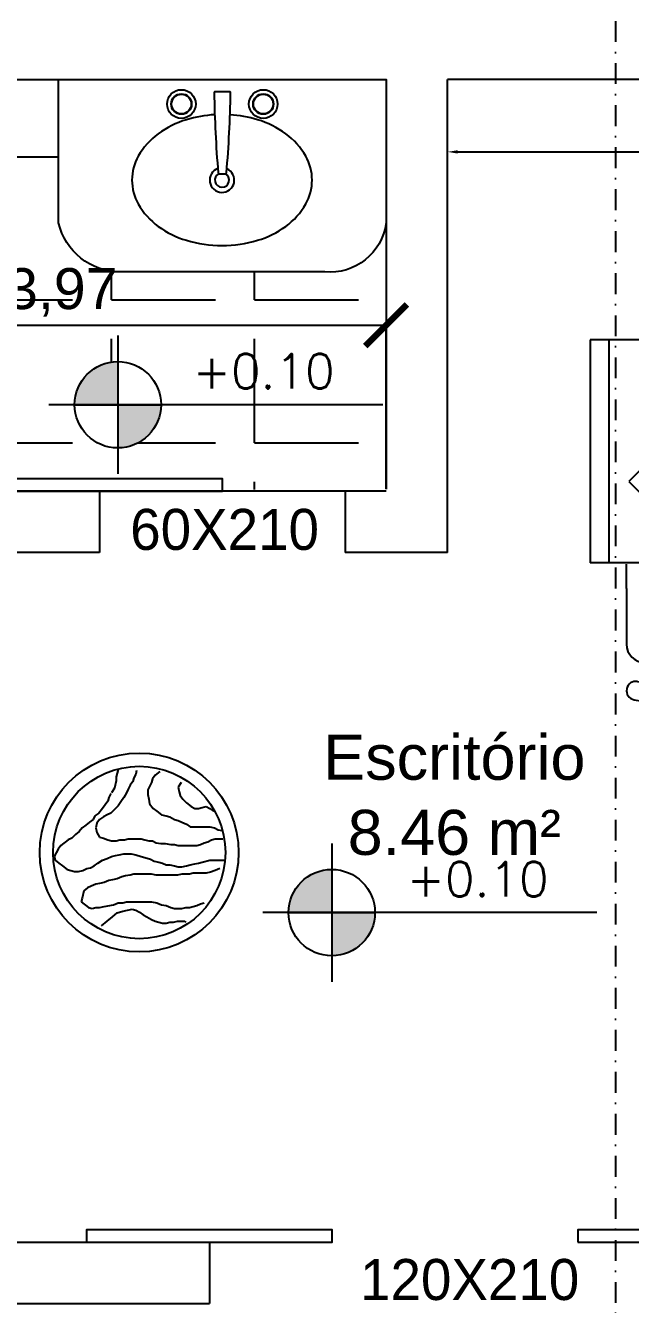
# Model space of a CAD drawing. Header units: metres. Extents: x 13415 to 21618, y 7657 to 10396.
# Drawn here: x 15695.3 to 15843, y 8276.5 to 8588.7 of the extents above; entities that cross this region are included whole.
import ezdxf
from ezdxf.enums import TextEntityAlignment as Align

# ---------------------------------------------------------------- set-up
doc = ezdxf.new("R2010")
doc.units = ezdxf.units.M
doc.header["$LTSCALE"] = 0.2
doc.linetypes.add('DASHDOTX2', pattern=[50.8, 25.4, -12.7, 0, -12.7])
for name, color, linetype in [('01', 1, 'Continuous'), ('02', 2, 'Continuous'), ('04', 4, 'Continuous'), ('05', 5, 'Continuous'), ('06', 6, 'Continuous'), ('ARQ-SÍMBOLOS', 2, 'Continuous'), ('ARQ-TEXTO2', 2, 'Continuous'), ('Block1', 1, 'Continuous'), ('Block2', 2, 'Continuous')]:
    doc.layers.add(name, color=color, linetype=linetype)
doc.styles.add('ROMANS', font='romans.shx')
doc.styles.get("Standard").update_dxf_attribs({"font": 'arial.ttf'})
doc.dimstyles.new('Cotas Externas', dxfattribs={"dimtxt": 10, "dimasz": 10.2, "dimexe": 0.125, "dimexo": 0.0625, "dimgap": 2, "dimtad": 1, "dimzin": 1, "dimtxsty": 'Standard', "dimblk": 'ARCHTICK', "dimcen": 0.2, "dimclrd": 2, "dimclre": 2, "dimadec": 0, "dimazin": 0, "dimtfac": 1, "dimtmove": 0, "dimatfit": 3, "dimfxl": 1, "dimarcsym": 0})
doc.dimstyles.new('Cotas Internas', dxfattribs={"dimtxt": 10, "dimasz": 2.5, "dimexe": 1.25, "dimexo": 0.625, "dimgap": 2, "dimtad": 1, "dimzin": 1, "dimtxsty": 'Standard', "dimcen": 2.5, "dimse1": 1, "dimse2": 1, "dimclrd": 2, "dimclrt": 256, "dimadec": 0, "dimazin": 0, "dimtfac": 1, "dimtmove": 0, "dimatfit": 3, "dimfxl": 1, "dimarcsym": 0})

# ---------------------------------------------------------------- blocks, each defined once
blk = doc.blocks.new('Lavatorio008')
at = {"layer": 'Block1'}
for centre, radius in [((-10, -6), 2.5), ((-10, -6), 2.4), ((10, -6), 2.5), ((10, -6), 2.4)]:
    blk.add_circle(centre, radius, dxfattribs=at)
for radius, start, end in [(3, 109.9848, 66.8451), (1.75, 116.7599, 62.2389)]:
    blk.add_arc((-0.08, -24.56), radius, start, end, dxfattribs=at)
at = {"layer": 'Block2'}
blk.add_lwpolyline([(-1.02, -22.82, 0.389688), (-0.82, -23), (0, -23), (0.82, -23, 0.389688), (1.02, -22.82, 0.017234), (2, -3.2, 0.418769), (1.8, -3), (0, -3), (-1.8, -3, 0.418769), (-2, -3.2, 0.017234)], format="xyb", close=True, dxfattribs=at)
blk.add_lwpolyline([(-1.86, -8.61, 0.05843), (-8.78, -9.84, 0.084248), (-15.64, -13.24, 0.106469), (-20.53, -18.72, 0.130159), (-22.08, -24.56, 0.130159), (-20.53, -30.4, 0.106469), (-15.64, -35.87, 0.084248), (-8.78, -39.27, 0.073281), (-0.08, -40.56, 0.073281), (8.62, -39.27, 0.084248), (15.48, -35.87, 0.106469), (20.37, -30.4, 0.130159), (21.92, -24.56, 0.130159), (20.37, -18.72, 0.106469), (15.48, -13.24, 0.084248), (8.62, -9.84, 0.057106), (1.86, -8.62)], format="xyb", dxfattribs=at)
for centre in [(-10, -6), (10, -6)]:
    blk.add_circle(centre, 3.5, dxfattribs=at)
blk = doc.blocks.new('A$C280F56C6')
at = {"layer": 'Block1'}
for p, q in [((68.53, 109.39), (59.34, 100.19)), ((75.6, 102.32), (68.53, 109.39)), ((68.53, 106.56), (62.16, 100.19)), ((63.37, 104.22), (64.78, 102.81)), ((64.5, 105.36), (65.91, 103.94)), ((72.77, 102.32), (68.53, 106.56)), ((70.08, 105), (71.5, 106.42)), ((71.22, 103.87), (72.63, 105.29)), ((66.41, 93.12), (59.34, 100.19)), ((66.41, 95.95), (62.16, 100.19)), ((75.6, 102.32), (66.41, 93.12)), ((72.77, 102.32), (66.41, 95.95)), ((63.72, 98.64), (62.31, 97.22)), ((64.85, 97.51), (63.44, 96.09)), ((69.02, 98.57), (70.44, 97.15)), ((70.15, 99.7), (71.57, 98.28)), ((19.73, 91.53), (13.15, 91.53)), ((19.73, 88.53), (13.15, 88.53)), ((117.54, 84.64), (117.54, 87.14)), ((119.54, 84.64), (119.54, 87.14)), ((99.16, 74.3), (70.16, 74.3)), ((70.16, 74.3), (70.16, 53.3)), ((99.16, 74.3), (99.16, 53.3)), ((74.13, 71.31), (74.13, 63.05)), ((75.17, 71.31), (75.17, 63.05)), ((76.34, 71.31), (76.34, 63.05)), ((80.06, 71.54), (80.06, 55.84)), ((83.9, 71.54), (83.9, 55.84)), ((86.81, 71.54), (86.81, 55.84)), ((89.72, 71.54), (89.72, 55.84)), ((92.98, 71.54), (92.98, 55.84)), ((95.66, 71.54), (95.66, 55.84)), ((138.54, 66.14), (145.11, 66.14)), ((138.54, 63.14), (145.11, 63.14)), ((99.16, 53.3), (70.16, 53.3)), ((82.79, 43.94), (82.79, 18.94)), ((83.85, 43.94), (82.79, 43.94)), ((83.47, 43.94), (83.47, 36.9)), ((100.36, 43.94), (88.88, 43.94)), ((89.25, 43.94), (89.25, 36.9)), ((89.44, 43.94), (89.44, 18.94)), ((99.05, 43.07), (91.18, 43.07)), ((91.18, 43.07), (91.18, 34.07)), ((98.55, 42.57), (91.68, 42.57)), ((91.68, 42.57), (91.68, 34.57)), ((93.89, 42.57), (93.89, 34.57)), ((96.43, 42.57), (96.43, 34.57)), ((98.55, 34.57), (98.55, 42.57)), ((99.05, 34.07), (99.05, 43.07)), ((100.36, 43.94), (100.36, 18.94)), ((117.54, 44.64), (117.54, 42.14)), ((119.54, 44.64), (119.54, 42.14)), ((98.55, 40.57), (91.68, 40.57)), ((98.55, 38.57), (91.68, 38.57)), ((82.79, 36.44), (84.13, 36.08)), ((83.47, 36.9), (84.13, 36.72)), ((89.25, 36.9), (88.59, 36.72)), ((98.55, 36.57), (91.68, 36.57)), ((98.55, 34.57), (91.68, 34.57)), ((99.05, 34.07), (91.18, 34.07)), ((82.79, 26.44), (84.13, 26.8)), ((83.47, 25.87), (84.13, 26.05)), ((83.47, 25.87), (83.47, 19.01)), ((89.25, 25.87), (88.59, 26.05)), ((89.25, 25.87), (89.25, 19.01)), ((18.07, 22.18), (12.82, 18.24)), ((98.55, 20.4), (98.55, 23.24)), ((98.55, 23.24), (99.25, 23.24)), ((99.25, 23.24), (99.25, 20.4)), ((19.87, 19.78), (14.62, 15.84)), ((83.85, 18.94), (82.79, 18.94)), ((100.36, 18.94), (88.88, 18.94)), ((99.25, 20.4), (98.55, 20.4))]:
    blk.add_line(p, q, dxfattribs=at)
for radius in [4.14, 3.42]:
    blk.add_circle((68.64, 42.66), radius, dxfattribs=at)
for centre, radius, start, end in [((86.36, 34.51), 9.76, 75.0478, 104.9522), ((-149.38, 31.44), 233.56, 356.9321, 3.0679), ((86.36, 33.23), 9.76, 80.158, 99.842), ((-148.58, 31.33), 233.56, 357.1743, 2.8257), ((321.31, 31.33), 233.56, 177.1743, 182.8257), ((322.11, 31.44), 233.56, 176.9321, 183.0679), ((86.36, 28.37), 9.76, 255.0478, 284.9522), ((86.36, 29.44), 9.76, 260.158, 279.842)]:
    blk.add_arc(centre, radius, start, end, dxfattribs=at)
at = {"layer": 'Block2'}
for p, q in [((106.62, 119.81), (46.62, 119.81)), ((46.62, 9.81), (46.62, 119.81)), ((106.62, 9.81), (106.62, 119.81)), ((106.62, 114.81), (46.62, 114.81)), ((39.73, 110.03), (24.73, 110.03)), ((19.73, 75.03), (19.73, 105.03)), ((118.54, 90.14), (106.62, 90.14)), ((118.54, 90.14), (133.54, 90.14)), ((133.54, 90.14), (133.54, 87.14)), ((118.54, 87.14), (106.62, 87.14)), ((118.54, 87.14), (133.54, 87.14)), ((118.54, 84.64), (106.62, 84.64)), ((118.54, 84.64), (133.54, 84.64)), ((138.54, 79.64), (138.54, 49.64)), ((39.73, 70.03), (24.73, 70.03)), ((46.28, 51.24), (41.97, 56.98)), ((22.97, 48.98), (10.97, 39.98)), ((118.54, 44.64), (106.62, 44.64)), ((118.54, 42.14), (106.62, 42.14)), ((118.54, 44.64), (133.54, 44.64)), ((118.54, 42.14), (133.54, 42.14)), ((133.54, 42.14), (133.54, 39.14)), ((118.54, 39.14), (106.62, 39.14)), ((118.54, 39.14), (133.54, 39.14)), ((27.97, 8.98), (9.97, 32.98)), ((46.28, 16.46), (34.97, 7.98)), ((106.62, 14.81), (46.62, 14.81)), ((106.62, 9.81), (46.62, 9.81))]:
    blk.add_line(p, q, dxfattribs=at)
for points in [[(39.73, 110.03), (46.28, 110.03)], [(39.73, 70.03), (46.28, 70.03)], [(22.97, 48.98), (34.97, 57.98)]]:
    blk.add_lwpolyline(points, dxfattribs=at)
for centre, radius, start, end in [((108.14, 90.03), 100, 169.6601, 190.3399), ((12.23, 107.53), 2.5, 349.6601, 169.6601), ((108.14, 90.03), 95, 169.6601, 190.3399), ((24.73, 105.03), 5, 90, 180), ((133.54, 79.64), 5, 0, 90), ((146.04, 82.14), 2.5, 10.3399, 190.3399), ((50.12, 64.64), 95, 349.6601, 10.3399), ((50.12, 64.64), 100, 349.6601, 10.3399), ((12.23, 72.53), 2.5, 190.3399, 10.3399), ((24.73, 75.03), 5, 180, 270), ((37.97, 53.98), 5, 36.8699, 126.8699), ((133.54, 49.64), 5, 270, 0), ((146.04, 47.14), 2.5, 169.6601, 349.6601), ((13.97, 35.98), 5, 126.8699, 216.8699), ((2.47, 30.48), 2.5, 26.53, 206.53), ((89.71, 74.03), 95, 206.53, 227.2098), ((89.71, 74.03), 100, 206.53, 227.2098), ((31.97, 11.98), 5, 216.8699, 306.8699), ((23.47, 2.48), 2.5, 227.2098, 47.2098)]:
    blk.add_arc(centre, radius, start, end, dxfattribs=at)
blk = doc.blocks.new('MsEscrit002')
at = {"layer": 'Block2'}
blk.add_blockref('A$C280F56C6', (-150.12, -64.64), dxfattribs=at)
blk = doc.blocks.new('MsCentro01')
at = {"layer": 'Block1'}
for p, q in [((-6.36, 25.01), (-6.91, 22.78)), ((-1.05, 23.62), (-1.61, 22.5)), ((-0.77, 24.74), (-1.05, 23.62)), ((4.81, 23.34), (3.97, 22.22)), ((6.21, 24.46), (4.81, 23.34)), ((-7.47, 19.43), (-8.31, 18.04)), ((-6.91, 21.67), (-7.47, 19.43)), ((-6.91, 22.78), (-6.91, 21.67)), ((-2.73, 20.27), (-3.28, 19.15)), ((-1.89, 21.39), (-2.73, 20.27)), ((-1.61, 22.5), (-1.89, 21.39)), ((3.7, 21.11), (2.58, 18.88)), ((3.97, 22.22), (3.7, 21.11)), ((12.63, 21.11), (11.79, 19.71)), ((11.79, 19.71), (12.07, 18.32)), ((-9.43, 15.53), (-10.26, 14.41)), ((-9.15, 16.64), (-9.43, 15.53)), ((-8.59, 17.76), (-9.15, 16.64)), ((-4.68, 16.64), (-5.52, 15.25)), ((-3.84, 18.04), (-4.68, 16.64)), ((-3.28, 19.15), (-3.84, 18.04)), ((2.58, 18.88), (2.58, 17.48)), ((2.58, 17.48), (2.86, 16.09)), ((2.86, 16.09), (3.14, 14.69)), ((12.07, 18.32), (12.35, 17.2)), ((12.35, 17.2), (13.19, 16.09)), ((13.19, 16.09), (14.3, 14.97)), ((-12.22, 11.9), (-13.34, 11.06)), ((-11.1, 13.29), (-12.22, 11.9)), ((-10.26, 14.41), (-11.1, 13.29)), ((-8.59, 11.9), (-9.71, 11.34)), ((-7.47, 13.02), (-8.59, 11.9)), ((-6.36, 14.13), (-7.47, 13.02)), ((-5.52, 15.25), (-6.36, 14.13)), ((3.14, 14.69), (4.25, 13.29)), ((4.25, 13.29), (5.37, 12.46)), ((5.37, 12.46), (6.77, 11.34)), ((14.3, 14.97), (15.7, 13.85)), ((15.7, 13.85), (16.82, 13.29)), ((16.82, 13.29), (17.93, 13.29)), ((17.93, 13.29), (19.05, 13.57)), ((19.05, 13.57), (20.17, 13.85)), ((20.17, 13.85), (21.28, 13.29)), ((21.28, 13.29), (22.4, 12.46)), ((-16.13, 8.27), (-17.24, 7.43)), ((-15.01, 9.11), (-16.13, 8.27)), ((-13.89, 9.95), (-15.01, 9.11)), ((-13.34, 11.06), (-13.89, 9.95)), ((-12.78, 8.83), (-13.06, 7.43)), ((-11.94, 9.95), (-12.78, 8.83)), ((-10.82, 10.78), (-11.94, 9.95)), ((-9.71, 11.34), (-10.82, 10.78)), ((6.77, 11.34), (8.16, 11.06)), ((8.16, 11.06), (9.28, 10.78)), ((9.28, 10.78), (10.67, 9.95)), ((10.67, 9.95), (11.79, 9.67)), ((11.79, 9.67), (12.91, 9.11)), ((12.91, 9.11), (14.3, 8.55)), ((14.3, 8.55), (15.42, 7.71)), ((-20.32, 4.36), (-21.43, 3.81)), ((-19.2, 5.48), (-20.32, 4.36)), ((-18.08, 6.32), (-19.2, 5.48)), ((-17.24, 7.43), (-18.08, 6.32)), ((-13.06, 7.43), (-12.78, 6.04)), ((-12.78, 6.04), (-11.94, 4.64)), ((-11.94, 4.64), (-10.82, 4.36)), ((-10.82, 4.36), (-9.43, 3.81)), ((-4.4, 3.81), (-3.28, 4.09)), ((-3.28, 4.09), (0.62, 4.09)), ((0.62, 4.09), (1.74, 3.81)), ((15.42, 7.71), (21.28, 7.71)), ((21.28, 7.71), (22.68, 7.43)), ((21.84, 3.81), (22.96, 4.09)), ((22.68, 7.43), (23.8, 6.88)), ((22.96, 4.09), (25.19, 4.09)), ((23.8, 6.88), (24.91, 6.6)), ((-24.5, 1.02), (-25.06, -0.1)), ((-23.67, 2.13), (-24.5, 1.02)), ((-21.43, 3.81), (-23.67, 2.13)), ((-9.43, 3.81), (-8.31, 3.53)), ((-8.31, 3.53), (-6.91, 3.53)), ((-6.91, 3.53), (-5.8, 3.81)), ((-5.8, 3.81), (-4.4, 3.81)), ((1.74, 3.81), (2.86, 3.53)), ((2.86, 3.53), (3.97, 3.53)), ((3.97, 3.53), (5.09, 2.97)), ((5.09, 2.97), (6.49, 2.69)), ((6.49, 2.69), (7.88, 2.69)), ((7.88, 2.69), (9.56, 2.41)), ((9.56, 2.41), (10.67, 2.41)), ((10.67, 2.41), (11.79, 2.13)), ((11.79, 2.13), (17.38, 2.13)), ((17.38, 2.13), (18.49, 2.41)), ((18.49, 2.41), (19.61, 2.97)), ((19.61, 2.97), (20.73, 3.25)), ((20.73, 3.25), (21.84, 3.81)), ((-25.06, -0.1), (-25.62, -1.22)), ((-25.62, -1.22), (-25.34, -2.33)), ((-25.34, -2.33), (-24.22, -3.17)), ((-24.22, -3.17), (-23.11, -4.01)), ((-13.62, -4.01), (-12.5, -3.17)), ((-12.5, -3.17), (-11.1, -2.33)), ((-11.1, -2.33), (-9.71, -1.77)), ((-9.71, -1.77), (-8.31, -1.22)), ((-8.31, -1.22), (-7.19, -0.94)), ((-7.19, -0.94), (-6.08, -0.66)), ((-6.08, -0.66), (-4.68, -0.38)), ((-4.68, -0.38), (-2.45, -0.38)), ((-2.45, -0.38), (-1.05, -0.66)), ((-1.05, -0.66), (0.62, -1.22)), ((0.62, -1.22), (1.74, -1.5)), ((1.74, -1.5), (3.42, -2.05)), ((3.42, -2.05), (4.53, -2.61)), ((4.53, -2.61), (5.93, -2.89)), ((5.93, -2.89), (7.05, -3.17)), ((7.05, -3.17), (8.16, -3.73)), ((8.16, -3.73), (9.28, -3.73)), ((9.28, -3.73), (10.67, -4.01)), ((14.3, -4.01), (15.42, -3.73)), ((15.42, -3.73), (16.82, -3.45)), ((16.82, -3.45), (17.93, -3.17)), ((17.93, -3.17), (19.05, -2.89)), ((19.05, -2.89), (21.28, -2.33)), ((21.28, -2.33), (25.75, -2.33)), ((-23.11, -4.01), (-21.71, -5.12)), ((-21.71, -5.12), (-20.6, -5.4)), ((-20.6, -5.4), (-19.48, -5.68)), ((-19.48, -5.68), (-18.36, -5.68)), ((-18.36, -5.68), (-16.97, -5.4)), ((-16.97, -5.4), (-15.85, -4.84)), ((-15.85, -4.84), (-14.73, -4.57)), ((-14.73, -4.57), (-13.62, -4.01)), ((-5.24, -7.36), (-6.64, -7.91)), ((-4.12, -7.08), (-5.24, -7.36)), ((-2.73, -6.8), (-4.12, -7.08)), ((-1.61, -6.52), (-2.73, -6.8)), ((3.7, -6.52), (-1.61, -6.52)), ((5.09, -6.8), (3.7, -6.52)), ((11.51, -6.8), (5.09, -6.8)), ((10.67, -4.01), (11.79, -4.29)), ((12.91, -6.52), (11.51, -6.8)), ((11.79, -4.29), (12.91, -4.29)), ((12.91, -4.29), (14.3, -4.01)), ((15.14, -6.52), (12.91, -6.52)), ((16.26, -6.24), (15.14, -6.52)), ((20.17, -6.24), (16.26, -6.24)), ((21.56, -5.96), (20.17, -6.24)), ((22.96, -5.4), (21.56, -5.96)), ((24.36, -4.84), (22.96, -5.4)), ((-16.69, -11.54), (-17.24, -13.77)), ((-15.57, -10.7), (-16.69, -11.54)), ((-14.45, -10.15), (-15.57, -10.7)), ((-13.06, -9.59), (-14.45, -10.15)), ((-11.94, -9.31), (-13.06, -9.59)), ((-10.54, -9.03), (-11.94, -9.31)), ((-9.15, -8.47), (-10.54, -9.03)), ((-8.03, -8.19), (-9.15, -8.47)), ((-6.64, -7.91), (-8.03, -8.19)), ((-17.24, -13.77), (-17.52, -14.89)), ((-17.52, -14.89), (-15.29, -16.56)), ((-7.75, -15.73), (-6.36, -15.17)), ((-6.36, -15.17), (-4.96, -15.17)), ((-4.96, -15.17), (-3.84, -14.89)), ((-3.84, -14.89), (3.7, -14.89)), ((3.7, -14.89), (5.37, -15.17)), ((5.37, -15.17), (6.77, -15.73)), ((18.49, -15.45), (19.61, -15.17)), ((-15.29, -16.56), (-14.17, -16.84)), ((-14.17, -16.84), (-13.06, -16.56)), ((-13.06, -16.56), (-11.94, -16.56)), ((-11.94, -16.56), (-10.54, -16.29)), ((-10.54, -16.29), (-7.75, -15.73)), ((-8.03, -19.36), (-6.64, -18.24)), ((-6.64, -18.24), (-4.96, -17.68)), ((-4.96, -17.68), (-3.56, -17.4)), ((-3.56, -17.4), (-2.17, -17.12)), ((-2.17, -17.12), (-1.05, -17.4)), ((-1.05, -17.4), (0.07, -17.96)), ((0.07, -17.96), (1.18, -18.8)), ((1.18, -18.8), (2.3, -19.36)), ((6.77, -15.73), (8.16, -16.01)), ((8.16, -16.01), (9.56, -16.56)), ((9.56, -16.56), (10.67, -16.84)), ((10.67, -16.84), (12.91, -16.84)), ((12.91, -16.84), (14.03, -16.56)), ((14.03, -16.56), (15.14, -16.56)), ((15.14, -16.56), (16.26, -16.29)), ((16.26, -16.29), (17.38, -16.01)), ((17.38, -16.01), (18.49, -15.45)), ((-11.38, -22.15), (-9.71, -20.75)), ((-9.71, -20.75), (-8.03, -19.36)), ((2.3, -19.36), (3.7, -20.19)), ((3.7, -20.19), (4.81, -20.75)), ((4.81, -20.75), (5.93, -21.03)), ((5.93, -21.03), (7.05, -21.31)), ((7.05, -21.31), (8.16, -21.31)), ((8.16, -21.31), (9.28, -21.03)), ((9.28, -21.03), (10.4, -21.03)), ((10.4, -21.03), (11.51, -20.75)), ((11.51, -20.75), (13.75, -20.75)), ((13.75, -20.75), (14.03, -21.03))]:
    blk.add_line(p, q, dxfattribs=at)
at = {"layer": 'Block2'}
for radius in [30, 26]:
    blk.add_circle((0, 0), radius, dxfattribs=at)
blk = doc.blocks.new('_ArchTick')
at = {"color": 0, "linetype": 'ByBlock', "const_width": 0.15}
blk.add_lwpolyline([(-0.5, -0.5), (0.5, 0.5)], dxfattribs=at)
blk = doc.blocks.new('*D155')
at = {"layer": '04', "color": 2, "lineweight": -2, "transparency": 16777216}
for p, q in [((15609.34, 8276.65), (15609.34, 8231.59)), ((15984.34, 8276.65), (15984.34, 8231.59)), ((15609.34, 8231.71), (15984.34, 8231.71))]:
    blk.add_line(p, q, dxfattribs=at)
at = {"layer": 'Defpoints', "color": 0, "transparency": 16777216}
for p in [(15609.34, 8276.71), (15984.34, 8276.71), (15984.34, 8231.71)]:
    blk.add_point(p, dxfattribs=at)
at = {"layer": '04', "color": 2, "lineweight": -2, "transparency": 16777216, "xscale": 10.2, "yscale": 10.2, "zscale": 10.2, "rotation": 180}
blk.add_blockref('_ArchTick', (15609.34, 8231.71), dxfattribs=at)
at = {"layer": '04', "color": 2, "lineweight": -2, "transparency": 16777216, "xscale": 10.2, "yscale": 10.2, "zscale": 10.2}
blk.add_blockref('_ArchTick', (15984.34, 8231.71), dxfattribs=at)
at = {"layer": '04', "color": 0, "transparency": 16777216, "insert": (15796.84, 8239.72), "char_height": 10, "attachment_point": 5}
blk.add_mtext('375,00', dxfattribs=at)
blk = doc.blocks.new('*D169')
at = {"layer": '04', "color": 2, "lineweight": -2, "transparency": 16777216}
for p, q in [((15609.34, 8475.12), (15609.34, 8515.64)), ((15609.34, 8515.52), (15783.31, 8515.52)), ((15783.31, 8475.58), (15783.31, 8515.64))]:
    blk.add_line(p, q, dxfattribs=at)
at = {"layer": 'Defpoints', "color": 0, "transparency": 16777216}
for p in [(15783.31, 8515.52), (15783.31, 8475.52), (15609.34, 8475.06)]:
    blk.add_point(p, dxfattribs=at)
at = {"layer": '04', "color": 2, "lineweight": -2, "transparency": 16777216, "xscale": 10.2, "yscale": 10.2, "zscale": 10.2, "rotation": 180}
blk.add_blockref('_ArchTick', (15609.34, 8515.52), dxfattribs=at)
at = {"layer": '04', "color": 2, "lineweight": -2, "transparency": 16777216, "xscale": 10.2, "yscale": 10.2, "zscale": 10.2}
blk.add_blockref('_ArchTick', (15783.31, 8515.52), dxfattribs=at)
at = {"layer": '04', "color": 0, "transparency": 16777216, "insert": (15696.33, 8523.53), "char_height": 10, "attachment_point": 5}
blk.add_mtext('173,97', dxfattribs=at)
blk = doc.blocks.new('Nível_Planta')
at = {"layer": 'ARQ-SÍMBOLOS', "ltscale": 0.1}
h = blk.add_hatch(color=1, dxfattribs=at)
h.dxf.hatch_style = 1
h.paths.add_polyline_path([(-0.25, 0), (0, 0), (0, 0.25, 0.414214)])
h.paths.add_polyline_path([(0.25, 0), (0, 0), (0, -0.25, 0.414214)])
at = {"layer": 'ARQ-SÍMBOLOS', "color": 1}
for p, q in [((0, 0.4), (0, -0.4)), ((1.5346, 0), (-0.4, 0))]:
    blk.add_line(p, q, dxfattribs=at)
at = {"layer": 'ARQ-SÍMBOLOS', "color": 1, "ltscale": 0.1}
blk.add_line((-0.25, 0), (0.25, 0), dxfattribs=at)
at = {"layer": 'ARQ-SÍMBOLOS', "color": 1}
blk.add_circle((0, 0), 0.25, dxfattribs=at)
at = {"layer": 'ARQ-TEXTO2', "style": 'ROMANS'}
blk.add_attdef('NIVEL-ACABADO', text='', height=0.2, dxfattribs=at).set_placement((0.4323, 0.0338), align=Align.BOTTOM_LEFT)
blk = doc.blocks.new('*D206')
at = {"layer": '04', "color": 2, "lineweight": -2, "transparency": 16777216}
blk.add_line((15800.81, 8557.84), (15981.84, 8557.84), dxfattribs=at)
at = {"layer": '04', "color": 2, "transparency": 16777216}
for points in [[(15800.81, 8558.25), (15800.81, 8557.42), (15798.31, 8557.84)], [(15981.84, 8558.25), (15981.84, 8557.42), (15984.34, 8557.84)]]:
    blk.add_solid(points, dxfattribs=at)
at = {"layer": 'Defpoints', "color": 0, "transparency": 16777216}
for p in [(15798.31, 8575.52), (15984.34, 8575.52), (15984.34, 8557.84)]:
    blk.add_point(p, dxfattribs=at)
at = {"layer": '04', "transparency": 16777216, "insert": (15891.33, 8565.84), "char_height": 10, "attachment_point": 5}
blk.add_mtext('186,03', dxfattribs=at)

msp = doc.modelspace()

# ---------------------------------------------------------------- hatches: boundary and pattern name
at = {"layer": '01', "linetype": 'ByBlock', "transparency": 33554687}
h = msp.add_hatch(dxfattribs=at)
h.set_pattern_fill('ANGLE', color=256, scale=5)
h.set_pattern_definition([(0, (0, 0), (0, 34.925), [25.4, -9.525]), (90, (0, 0), (-34.925, 2e-15), [25.4, -9.525])])
h.paths.add_polyline_path([(15703.312, 8575.517), (15672.774, 8575.517, -0.4138686), (15674.572, 8573.742), (15674.572, 8566.417), (15675.722, 8566.417), (15675.722, 8566.717), (15677.322, 8566.717), (15677.322, 8564.917), (15677.322, 8563.117), (15675.722, 8563.117), (15675.722, 8563.417), (15674.572, 8563.417), (15674.572, 8566.417), (15674.572, 8573.742, 0.4138686), (15672.774, 8575.517), (15609.34, 8575.517), (15609.34, 8475.058), (15683.312, 8475.253), (15683.312, 8478.058), (15743.312, 8478.058), (15743.312, 8475.412), (15783.312, 8475.517), (15783.312, 8540.517, -0.4031941), (15768.312, 8528.517), (15718.312, 8528.517, -0.3454246), (15703.312, 8540.517)])
h.paths.add_polyline_path([(15662.35, 8559.267), (15662.672, 8554.717, 0.023796), (15663.122, 8552.717, 0.0607785), (15664.722, 8549.417, -0.0619902), (15668.122, 8543.717, -0.0678678), (15670.322, 8536.717, -0.0864797), (15670.522, 8528.717, -0.0851656), (15667.972, 8520.717, -0.0982979), (15662.072, 8513.217, -0.1820041), (15652.072, 8509.417, -0.1820041), (15642.072, 8513.217, -0.0982979), (15636.172, 8520.717, -0.0851656), (15633.622, 8528.717, -0.0864797), (15633.822, 8536.717, -0.0678678), (15636.022, 8543.717, -0.0619902), (15639.422, 8549.417, 0.0607785), (15641.022, 8552.717, 0.023796), (15641.472, 8554.717), (15641.795, 8559.267), (15652.072, 8559.267)], flags=16)
h.paths.add_polyline_path([(15667.022, 8534.717, -0.1), (15667.022, 8528.717, -0.0962911), (15665.072, 8523.717, -0.1333202), (15660.172, 8518.717, -0.150886), (15652.072, 8516.367, -0.150886), (15643.972, 8518.717, -0.1333202), (15639.072, 8523.717, -0.0962911), (15637.122, 8528.717, -0.1), (15637.122, 8534.717, -0.1671584), (15642.072, 8543.217, -0.1805203), (15652.072, 8546.967, -0.1805203), (15662.072, 8543.217, -0.1671584)], flags=0)
h.paths.add_polyline_path([(15656.522, 8540.217), (15656.522, 8531.717, -0.276984), (15655.072, 8529.517, -0.2), (15649.072, 8529.517, -0.276984), (15647.622, 8531.717), (15647.622, 8540.217, -0.3932584)], flags=0)
h.paths.add_polyline_path([(15728.331, 8496.116, -1), (15707.237, 8496.116, -1)], flags=16)
h.paths.add_polyline_path([(15672.019, 8514.035), (15719.747, 8514.035), (15719.747, 8534.642), (15672.019, 8534.642)], flags=24)
h.paths.add_polyline_path([(15735.521, 8498.245), (15775.499, 8498.245), (15775.499, 8510.901), (15735.521, 8510.901)], flags=24)
h.paths.add_polyline_path([(15616.435, 8470.485), (15686.677, 8470.485), (15686.677, 8511.531), (15616.435, 8511.531)], flags=9)

# ---------------------------------------------------------------- linework, layer by layer
at = {"layer": '01', "linetype": 'ByBlock'}
msp.add_line((15773.312, 8475.058), (15713.312, 8475.058), dxfattribs=at)
at = {"layer": '01'}
msp.add_lwpolyline([(15703.312, 8540.517), (15703.312, 8575.517), (15783.312, 8575.517), (15783.312, 8540.517, -0.4031941), (15768.312, 8528.517), (15718.312, 8528.517, -0.3454246)], format="xyb", close=True, dxfattribs=at)
at = {"layer": '02'}
for points in [[(15683.312, 8475.058), (15743.312, 8475.058), (15743.312, 8478.058), (15683.312, 8478.058)], [(15710.15, 8291.713), (15770.15, 8291.713), (15770.15, 8294.713), (15710.15, 8294.713)], [(15830.15, 8291.713), (15890.15, 8291.713), (15890.15, 8294.713), (15830.15, 8294.713)]]:
    msp.add_lwpolyline(points, close=True, dxfattribs=at)
at = {"layer": '04', "linetype": 'DASHDOTX2'}
msp.add_line((15839.34, 10303.174), (15839.34, 7773.383), dxfattribs=at)
at = {"layer": '06'}
for p, q in [((15609.34, 8575.517), (15783.312, 8575.517)), ((15783.312, 8575.517), (15783.312, 8475.517)), ((15984.34, 8575.517), (15798.312, 8575.517)), ((15798.312, 8460.058), (15798.312, 8575.517)), ((15713.312, 8475.058), (15609.34, 8475.058)), ((15713.312, 8475.058), (15713.312, 8460.058)), ((15783.312, 8475.058), (15773.312, 8475.058)), ((15773.312, 8475.058), (15773.312, 8460.058)), ((15713.312, 8460.058), (15609.34, 8460.058)), ((15798.312, 8460.058), (15773.312, 8460.058)), ((15609.34, 8291.713), (15740.15, 8291.713)), ((15740.15, 8291.713), (15740.15, 8276.713)), ((15594.34, 8276.713), (15740.15, 8276.713))]:
    msp.add_line(p, q, dxfattribs=at)

# ---------------------------------------------------------------- block references
at = {"layer": '01'}
msp.add_blockref('Lavatorio008', (15743.312, 8575.517), dxfattribs=at)
at = {"layer": '01', "xscale": 0.9068273532648892, "yscale": 0.9068273532648892, "zscale": 0.9068273532648892, "rotation": 90}
msp.add_blockref('MsEscrit002', (15883.187, 8551.372), dxfattribs=at)
at = {"layer": '06', "xscale": 0.8092670056596327, "yscale": 0.8092670056596327, "zscale": 0.8092670056596327}
msp.add_blockref('MsCentro01', (15723.005, 8386.812), dxfattribs=at)
at = {"layer": 'ARQ-SÍMBOLOS'}
ref = msp.add_blockref('Nível_Planta', (15717.784, 8496.116), dxfattribs=dict(at, xscale=42.1875, yscale=42.1875, zscale=42.1875))
ref.add_attrib('NIVEL-ACABADO', '+0.10', dxfattribs={"layer": 'ARQ-TEXTO2', "color": 1, "height": 8.4375, "style": 'ROMANS'}).set_placement((15736.024, 8497.542), align=Align.BOTTOM_LEFT)
ref = msp.add_blockref('Nível_Planta', (15770.04, 8372.143), dxfattribs=dict(at, xscale=42.1875, yscale=42.1875, zscale=42.1875))
ref.add_attrib('NIVEL-ACABADO', '+0.10', dxfattribs={"layer": 'ARQ-TEXTO2', "color": 1, "height": 8.4375, "style": 'ROMANS'}).set_placement((15788.28, 8373.569), align=Align.BOTTOM_LEFT)

# ---------------------------------------------------------------- texts
at = {"layer": '02', "char_height": 10, "attachment_point": 1}
for s, insert in [('\\pxqc;{\\Famgdtans dwe edits|c0;60X210}', (15603.974, 8470.691)), ('\\pxqc;{\\Famgdtans dwe edits|c0;120X210}', (15663.824, 8287.589))]:
    msp.add_mtext_dynamic_manual_height_columns(s, width=279.77916, gutter_width=12.5, heights=[0], dxfattribs=dict(at, insert=insert))
at = {"layer": '05', "insert": (15740.536, 8415.571), "char_height": 11, "attachment_point": 1}
msp.add_mtext_dynamic_manual_height_columns('\\pxqc;{\\C1;Escritório\\P8.46 m²}', width=118.86681, gutter_width=125, heights=[0], dxfattribs=at)

# ---------------------------------------------------------------- dimensions: what is measured, and where the dimension line sits
at = {"layer": '04'}
dim = msp.add_linear_dim(base=(15984.34, 8557.835), p1=(15798.312, 8575.517), p2=(15984.34, 8575.517), dimstyle='Cotas Internas', dxfattribs=at)
dim.commit()
dim.dimension.update_dxf_attribs({"geometry": '*D206', "text_midpoint": (15891.326, 8565.845)})
for base, p1, p2, picture, middle in [((15783.312, 8515.517), (15609.34, 8475.058), (15783.312, 8475.517), '*D169', (15696.326, 8523.527)), ((15984.34, 8231.713), (15609.34, 8276.713), (15984.34, 8276.713), '*D155', (15796.84, 8239.722))]:
    dim = msp.add_linear_dim(base=base, p1=p1, p2=p2, dimstyle='Cotas Externas', override={"dimtxt": 10}, dxfattribs=at)
    dim.commit()
    dim.dimension.update_dxf_attribs({"geometry": picture, "text_midpoint": middle})

doc.saveas('drawing.dxf')
